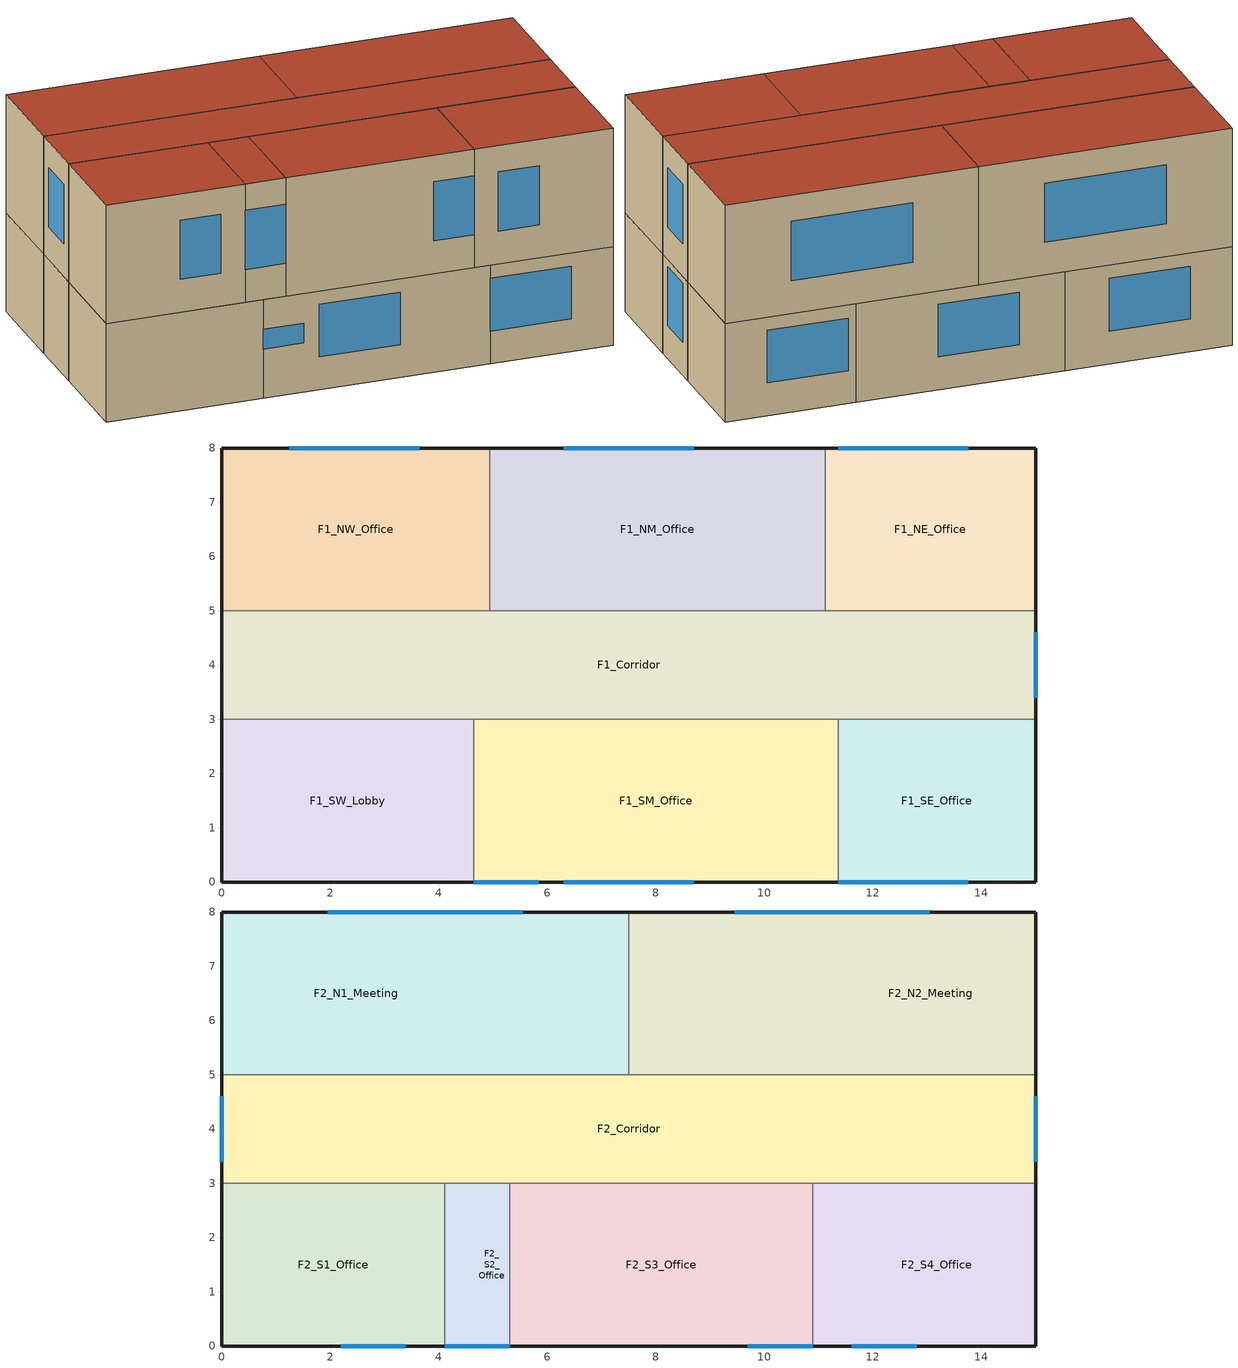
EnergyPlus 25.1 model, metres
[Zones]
F1_SW_Lobby
 floor ground (Default_GroundFloor): 0,0 0,3 4.64,3 4.64,0 z0
 wall outside (Default_Ext_Wall): 0,3 0,0 4.64,0 z0:3
 wall to F1_SM_Office (Default_Int_Wall): 4.64,0 4.64,3 z0:3
 wall to F1_Corridor (Default_Int_Wall): 4.64,3 0,3 z0:3
F1_SM_Office
 floor ground (Default_GroundFloor): 4.64,0 4.64,3 11.36,3 11.36,0 z0
 wall outside (Default_Ext_Wall): 4.64,0 11.36,0 z0:3
 wall to F1_SE_Office (Default_Int_Wall): 11.36,0 11.36,3 z0:3
 wall to F1_Corridor (Default_Int_Wall): 11.36,3 4.64,3 z0:3
 window (Default_Window): 4.64,0 5.84,0 z1.5:2.1; 6.3,0 8.7,0 z1:2.6
F1_SE_Office
 floor ground (Default_GroundFloor): 11.36,0 11.36,3 15,3 15,0 z0
 wall outside (Default_Ext_Wall): 11.36,0 15,0 15,3 z0:3
 wall to F1_Corridor (Default_Int_Wall): 15,3 11.36,3 z0:3
 window (Default_Window): 11.36,0 13.76,0 z1:2.6
F1_Corridor
 floor ground (Default_GroundFloor): 0,3 0,5 15,5 15,3 z0
 wall outside (Default_Ext_Wall): 15,3 15,5 / 0,5 0,3 z0:3
 wall to F1_NW_Office (Default_Int_Wall): 4.94,5 0,5 z0:3
 wall to F1_NM_Office (Default_Int_Wall): 11.12,5 4.94,5 z0:3
 wall to F1_NE_Office (Default_Int_Wall): 15,5 11.12,5 z0:3
 window (Default_Window): 15,3.4 15,4.6 z1:2.8
F1_NW_Office
 floor ground (Default_GroundFloor): 0,5 0,8 4.94,8 4.94,5 z0
 wall outside (Default_Ext_Wall): 4.94,8 0,8 0,5 z0:3
 wall to F1_NM_Office (Default_Int_Wall): 4.94,5 4.94,8 z0:3
 window (Default_Window): 3.64,8 1.24,8 z1:2.6
F1_NM_Office
 floor ground (Default_GroundFloor): 4.94,5 4.94,8 11.12,8 11.12,5 z0
 wall outside (Default_Ext_Wall): 11.12,8 4.94,8 z0:3
 wall to F1_NE_Office (Default_Int_Wall): 11.12,5 11.12,8 z0:3
 window (Default_Window): 8.7,8 6.3,8 z1:2.6
F1_NE_Office
 floor ground (Default_GroundFloor): 11.12,5 11.12,8 15,8 15,5 z0
 wall outside (Default_Ext_Wall): 15,5 15,8 11.12,8 z0:3
 window (Default_Window): 13.76,8 11.36,8 z1:2.6
F2_S1_Office
 floor to F1_SW_Lobby (Cons_InterFloor): 0,0 0,3 4.11,3 4.11,0 z3
 wall outside (Default_Ext_Wall): 0,3 0,0 4.11,0 z3:6.6
 wall to F2_S2_Office (Default_Int_Wall): 4.11,0 4.11,3 z3:6.6
 wall to F2_Corridor (Default_Int_Wall): 4.11,3 0,3 z3:6.6
 window (Default_Window): 2.19,0 3.39,0 z4:5.8
 roof outside (Default_Roof): 0,3 0,0 4.11,0 4.11,3 z6.6
F2_S2_Office
 floor to F1_SW_Lobby (Cons_InterFloor): 4.11,0 4.11,3 4.64,3 4.64,0 z3
 floor to F1_SM_Office (Cons_InterFloor): 4.64,0 4.64,3 5.31,3 5.31,0 z3
 wall outside (Default_Ext_Wall): 4.11,0 5.31,0 z3:6.6
 wall to F2_S3_Office (Default_Int_Wall): 5.31,0 5.31,3 z3:6.6
 wall to F2_Corridor (Default_Int_Wall): 5.31,3 4.11,3 z3:6.6
 window (Default_Window): 4.11,0 5.31,0 z4:5.8
 roof outside (Default_Roof): 4.11,3 4.11,0 5.31,0 5.31,3 z6.6
F2_S3_Office
 floor to F1_SM_Office (Cons_InterFloor): 5.31,0 5.31,3 10.89,3 10.89,0 z3
 wall outside (Default_Ext_Wall): 5.31,0 10.89,0 z3:6.6
 wall to F2_S4_Office (Default_Int_Wall): 10.89,0 10.89,3 z3:6.6
 wall to F2_Corridor (Default_Int_Wall): 10.89,3 5.31,3 z3:6.6
 window (Default_Window): 9.69,0 10.89,0 z4:5.8
 roof outside (Default_Roof): 5.31,3 5.31,0 10.89,0 10.89,3 z6.6
F2_S4_Office
 floor to F1_SM_Office (Cons_InterFloor): 10.89,0 10.89,3 11.36,3 11.36,0 z3
 floor to F1_SE_Office (Cons_InterFloor): 11.36,0 11.36,3 15,3 15,0 z3
 wall outside (Default_Ext_Wall): 10.89,0 15,0 15,3 z3:6.6
 wall to F2_Corridor (Default_Int_Wall): 15,3 10.89,3 z3:6.6
 window (Default_Window): 11.61,0 12.81,0 z4:5.8
 roof outside (Default_Roof): 10.89,3 10.89,0 15,0 15,3 z6.6
F2_Corridor
 floor to F1_Corridor (Cons_InterFloor): 0,3 0,5 15,5 15,3 z3
 wall outside (Default_Ext_Wall): 15,3 15,5 / 0,5 0,3 z3:6.6
 wall to F2_N1_Meeting (Default_Int_Wall): 7.5,5 0,5 z3:6.6
 wall to F2_N2_Meeting (Default_Int_Wall): 15,5 7.5,5 z3:6.6
 window (Default_Window): 15,3.4 15,4.6 / 0,4.6 0,3.4 z4:5.8
 roof outside (Default_Roof): 0,5 0,3 15,3 15,5 z6.6
F2_N1_Meeting
 floor to F1_NW_Office (Cons_InterFloor): 0,5 0,8 4.94,8 4.94,5 z3
 floor to F1_NM_Office (Cons_InterFloor): 4.94,5 4.94,8 7.5,8 7.5,5 z3
 wall outside (Default_Ext_Wall): 7.5,8 0,8 0,5 z3:6.6
 wall to F2_N2_Meeting (Default_Int_Wall): 7.5,5 7.5,8 z3:6.6
 window (Default_Window): 5.55,8 1.95,8 z4:5.8
 roof outside (Default_Roof): 0,8 0,5 7.5,5 7.5,8 z6.6
F2_N2_Meeting
 floor to F1_NM_Office (Cons_InterFloor): 7.5,5 7.5,8 11.12,8 11.12,5 z3
 floor to F1_NE_Office (Cons_InterFloor): 11.12,5 11.12,8 15,8 15,5 z3
 wall outside (Default_Ext_Wall): 15,5 15,8 7.5,8 z3:6.6
 window (Default_Window): 13.05,8 9.45,8 z4:5.8
 roof outside (Default_Roof): 7.5,8 7.5,5 15,5 15,8 z6.6
[BUILDING]
smalloffice_21: North Axis=0; Terrain=Suburbs; Loads Convergence Tolerance Value=0.04; Temperature Convergence Tolerance Value=0.4; Solar Distribution=FullExterior; Maximum Number of Warmup Days=25; Minimum Number of Warmup Days=1
[SITE:LOCATION]
Shenzhen_CN: Latitude=22.54; Longitude=114.06; Time Zone=8; Elevation=10
[MATERIAL] Thermal Absorptance=0.9; Solar Absorptance=0.7; Visible Absorptance=0.7
Name | Roughness | Thickness | Conductivity | Density | Specific Heat
Mat_Stucco | MediumRough | 0.025 | 0.692 | 1858 | 837
Mat_Insulation | MediumRough | 0.05 | 0.04 | 32 | 840
Mat_Gypsum | MediumSmooth | 0.013 | 0.17 | 800 | 1090
Mat_Floor_Concrete | MediumRough | 0.15 | 1.95 | 2400 | 900
Mat_Roof_Membrane | VeryRough | 0.01 | 0.16 | 1120 | 1460
[WINDOWMATERIAL:SIMPLEGLAZINGSYSTEM]
Mat_Glazing: UFactor=2.5; Solar Heat Gain Coefficient=0.55; Visible Transmittance=0.7
[CONSTRUCTION]
Default_Ext_Wall: Mat_Stucco, Mat_Insulation, Mat_Gypsum
Default_Int_Wall: Mat_Gypsum, Mat_Insulation, Mat_Gypsum
Default_GroundFloor: Mat_Floor_Concrete, Mat_Insulation, Mat_Gypsum
Default_Roof: Mat_Roof_Membrane, Mat_Insulation, Mat_Gypsum
Cons_InterFloor: Mat_Floor_Concrete
Default_Window: Mat_Glazing
[ZONE] Type=1; Multiplier=1; Ceiling Height=autocalculate; Volume=autocalculate; Floor Area=autocalculate; Zone Inside Convection Algorithm=TARP; Zone Outside Convection Algorithm=DOE-2; Part of Total Floor Area=Yes
F1_SW_Lobby; F1_SM_Office; F1_SE_Office; F1_Corridor; F1_NW_Office; F1_NM_Office; F1_NE_Office; F2_S1_Office; F2_S2_Office; F2_S3_Office; F2_S4_Office; F2_Corridor; F2_N1_Meeting; F2_N2_Meeting
[PEOPLE] Number of People Schedule=Schedule_People_Occupancy; Number of People Calculation Method=People/Area; Number of People=0; People per Floor Area=0.1; Floor Area per Person=0; Fraction Radiant=0.3; Sensible Heat Fraction=Autocalculate; Activity Level Schedule=Schedule_People_Activity; Carbon Dioxide Generation Rate=3.82e-08; Enable ASHRAE 55 Comfort Warnings=No; Mean Radiant Temperature Calculation Type=EnclosureAveraged; Clothing Insulation Calculation Method=ClothingInsulationSchedule; Cold Stress Temperature Threshold=15.56; Heat Stress Temperature Threshold=30
Name | Zone or ZoneList or Space or SpaceList
F1_SM_Office_People | F1_SM_Office
F1_SE_Office_People | F1_SE_Office
F1_NW_Office_People | F1_NW_Office
F1_NM_Office_People | F1_NM_Office
F1_NE_Office_People | F1_NE_Office
F2_S1_Office_People | F2_S1_Office
F2_S2_Office_People | F2_S2_Office
F2_S3_Office_People | F2_S3_Office
F2_S4_Office_People | F2_S4_Office
F2_N1_Meeting_People | F2_N1_Meeting
F2_N2_Meeting_People | F2_N2_Meeting
[LIGHTS] Schedule=Schedule_Lights_Occupancy; Design Level Calculation Method=Watts/Area; Lighting Level=0; Watts per Person=0; Return Air Fraction=0; Fraction Radiant=0.7; Fraction Visible=0.18; Fraction Replaceable=1; EndUse Subcategory=General; Return Air Fraction Calculated from Plenum Temperature=No; Return Air Fraction Function of Plenum Temperature Coefficient 1=0; Return Air Fraction Function of Plenum Temperature Coefficient 2=0
Name | Zone or ZoneList or Space or SpaceList | Watts per Floor Area
F1_SW_Lobby_Lights | F1_SW_Lobby | 5
F1_SM_Office_Lights | F1_SM_Office | 10
F1_SE_Office_Lights | F1_SE_Office | 10
F1_Corridor_Lights | F1_Corridor | 5
F1_NW_Office_Lights | F1_NW_Office | 10
F1_NM_Office_Lights | F1_NM_Office | 10
F1_NE_Office_Lights | F1_NE_Office | 10
F2_S1_Office_Lights | F2_S1_Office | 10
F2_S2_Office_Lights | F2_S2_Office | 10
F2_S3_Office_Lights | F2_S3_Office | 10
F2_S4_Office_Lights | F2_S4_Office | 10
F2_Corridor_Lights | F2_Corridor | 5
F2_N1_Meeting_Lights | F2_N1_Meeting | 10
F2_N2_Meeting_Lights | F2_N2_Meeting | 10
[HVACTEMPLATE:THERMOSTAT]
Office_Thermostat: Heating Setpoint Schedule=Schedule_Heating_Setpoint; Cooling Setpoint Schedule=Schedule_Cooling_Setpoint
[HVACTEMPLATE:ZONE:IDEALLOADSAIRSYSTEM] Template Thermostat=Office_Thermostat; System Availability Schedule=Schedule_HVAC_Availability; Maximum Heating Supply Air Temperature=50; Minimum Cooling Supply Air Temperature=13; Maximum Heating Supply Air Humidity Ratio=0.0156; Minimum Cooling Supply Air Humidity Ratio=0.0077; Heating Limit=NoLimit; Cooling Limit=NoLimit; Dehumidification Control Type=ConstantSensibleHeatRatio; Cooling Sensible Heat Ratio=0.7; Dehumidification Setpoint=60; Humidification Control Type=None; Humidification Setpoint=30; Outdoor Air Method=None; Outdoor Air Flow Rate per Person=0.00944; Outdoor Air Flow Rate per Zone Floor Area=0; Outdoor Air Flow Rate per Zone=0; Demand Controlled Ventilation Type=None; Outdoor Air Economizer Type=NoEconomizer; Heat Recovery Type=None; Sensible Heat Recovery Effectiveness=0.7; Latent Heat Recovery Effectiveness=0.65
F1_SW_Lobby; F1_SM_Office; F1_SE_Office; F1_Corridor; F1_NW_Office; F1_NM_Office; F1_NE_Office; F2_S1_Office; F2_S2_Office; F2_S3_Office; F2_S4_Office; F2_Corridor; F2_N1_Meeting; F2_N2_Meeting
[SCHEDULE:COMPACT]
Schedule_Heating_Setpoint: Through: 12/31, For: AllDays, Until: 24:00, 20
Schedule_Cooling_Setpoint: Through: 12/31, For: AllDays, Until: 24:00, 24
Schedule_HVAC_Availability: Through: 12/31, For: AllDays, Until: 24:00, 1
Schedule_People_Occupancy; Schedule_Lights_Occupancy: Through: 12/31, For: Weekdays, Until: 09:00, 0, Until: 18:00, 1, Until: 24:00, 0, For: AllOtherDays, Until: 24:00, 0
Schedule_People_Activity: Through: 12/31, For: AllDays, Until: 24:00, 120
